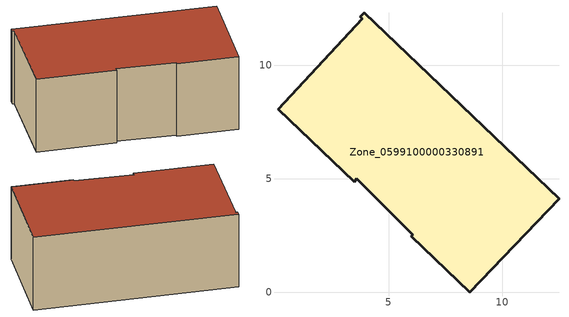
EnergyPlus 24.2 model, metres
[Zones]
Zone_0599100000330891
 floor ground (C_G): 0.13,8.07 3.84,12.06 3.76,12.14 3.93,12.32 12.51,4.12 8.58,0 5.99,2.47 6.05,2.54 3.61,5 3.48,4.87 z3.15
 wall outside (C_F): 8.58,0 12.51,4.12 3.93,12.32 3.76,12.14 3.84,12.06 0.13,8.07 3.48,4.87 3.61,5 6.05,2.54 5.99,2.47 8.58,0 z3.15:7.91
 roof outside (C_R): 3.84,12.06 0.13,8.07 3.48,4.87 3.61,5 6.05,2.54 5.99,2.47 8.58,0 12.51,4.12 3.93,12.32 3.76,12.14 z7.91
[BUILDING]
Pand.0599100000330891: North Axis=0; Terrain=City; Loads Convergence Tolerance Value=0.04; Temperature Convergence Tolerance Value=0.4; Solar Distribution=FullExterior; Maximum Number of Warmup Days=25; Minimum Number of Warmup Days=1
[Site:Location]
Rotterdam.The.Hague.AP_ZH_NLD Design_Conditions: Latitude=51.96; Longitude=4.45; Time Zone=1; Elevation=-4.5
[SITE:GROUNDTEMPERATURE:BUILDINGSURFACE]
18, 18, 18, 18, 18, 18, 18, 18, 18, 18, 18, 18
[MATERIAL] Thermal Absorptance=0.9; Solar Absorptance=0.7; Visible Absorptance=0.7
Name | Roughness | Thickness | Conductivity | Density | Specific Heat
G.TC.1975-1991 | MediumSmooth | 0.15 | 0.288461 | 540 | 1210
F.TC.1975-1991 | Rough | 0.3 | 0.230769 | 1920 | 840
R.TC.1975-1991 | MediumRough | 0.2 | 0.153846 | 1500 | 1000
[CONSTRUCTION]
C_G: G.TC.1975-1991
C_F: F.TC.1975-1991
C_R: R.TC.1975-1991
[ZONE]
Zone_0599100000330891: Type=1; Multiplier=1; Ceiling Height=Autocalculate; Volume=Autocalculate; Floor Area=autocalculate; Part of Total Floor Area=Yes
[ZONEINFILTRATION:DESIGNFLOWRATE]
Infil_Zone_0599100000330891: Zone or ZoneList or Space or SpaceList=Zone_0599100000330891; Schedule=AlwaysOn; Design Flow Rate Calculation Method=Flow/Area; Flow Rate per Floor Area=0.003; Constant Term Coefficient=1; Temperature Term Coefficient=0; Velocity Term Coefficient=0; Velocity Squared Term Coefficient=0
[HVACTEMPLATE:ZONE:IDEALLOADSAIRSYSTEM]
Zone_0599100000330891: Maximum Heating Supply Air Temperature=50; Minimum Cooling Supply Air Temperature=13; Maximum Heating Supply Air Humidity Ratio=0.0156; Minimum Cooling Supply Air Humidity Ratio=0.0077; Heating Limit=NoLimit; Cooling Limit=NoLimit; Dehumidification Control Type=ConstantSensibleHeatRatio; Cooling Sensible Heat Ratio=0.7; Dehumidification Setpoint=60; Humidification Control Type=None; Humidification Setpoint=30; Outdoor Air Method=None; Outdoor Air Flow Rate per Person=0.00944; Outdoor Air Flow Rate per Zone Floor Area=0; Outdoor Air Flow Rate per Zone=0; Demand Controlled Ventilation Type=None; Outdoor Air Economizer Type=NoEconomizer; Heat Recovery Type=None; Sensible Heat Recovery Effectiveness=0.7; Latent Heat Recovery Effectiveness=0.65
[ZONECONTROL:THERMOSTAT]
ThermostatControl_Zone_0599100000330891: Zone or ZoneList=Zone_0599100000330891; Control Type Schedule=DualSetpointControlType; Control 1=Thermostat_Zone_0599100000330891; Temperature Difference Between Cutout And Setpoint=0
[THERMOSTATSETPOINT:DUALSETPOINT]
Thermostat_Zone_0599100000330891: Heating Setpoint Temperature Schedule=HeatingSetpoint_Zone_0599100000330891; Cooling Setpoint Temperature Schedule=CoolingSetpoint_Zone_0599100000330891
[SCHEDULE:COMPACT]
HeatingSetpoint_Zone_0599100000330891: Through: 12/31, For: AllDays, Until: 24:00, 21
CoolingSetpoint_Zone_0599100000330891: Through: 12/31, For: AllDays, Until: 24:00, 24
DualSetpointControlType: Through: 12/31, For: AllDays, Until: 24:00, 4
AlwaysOn: Through: 12/31, For: AllDays, Until: 24:00, 1
